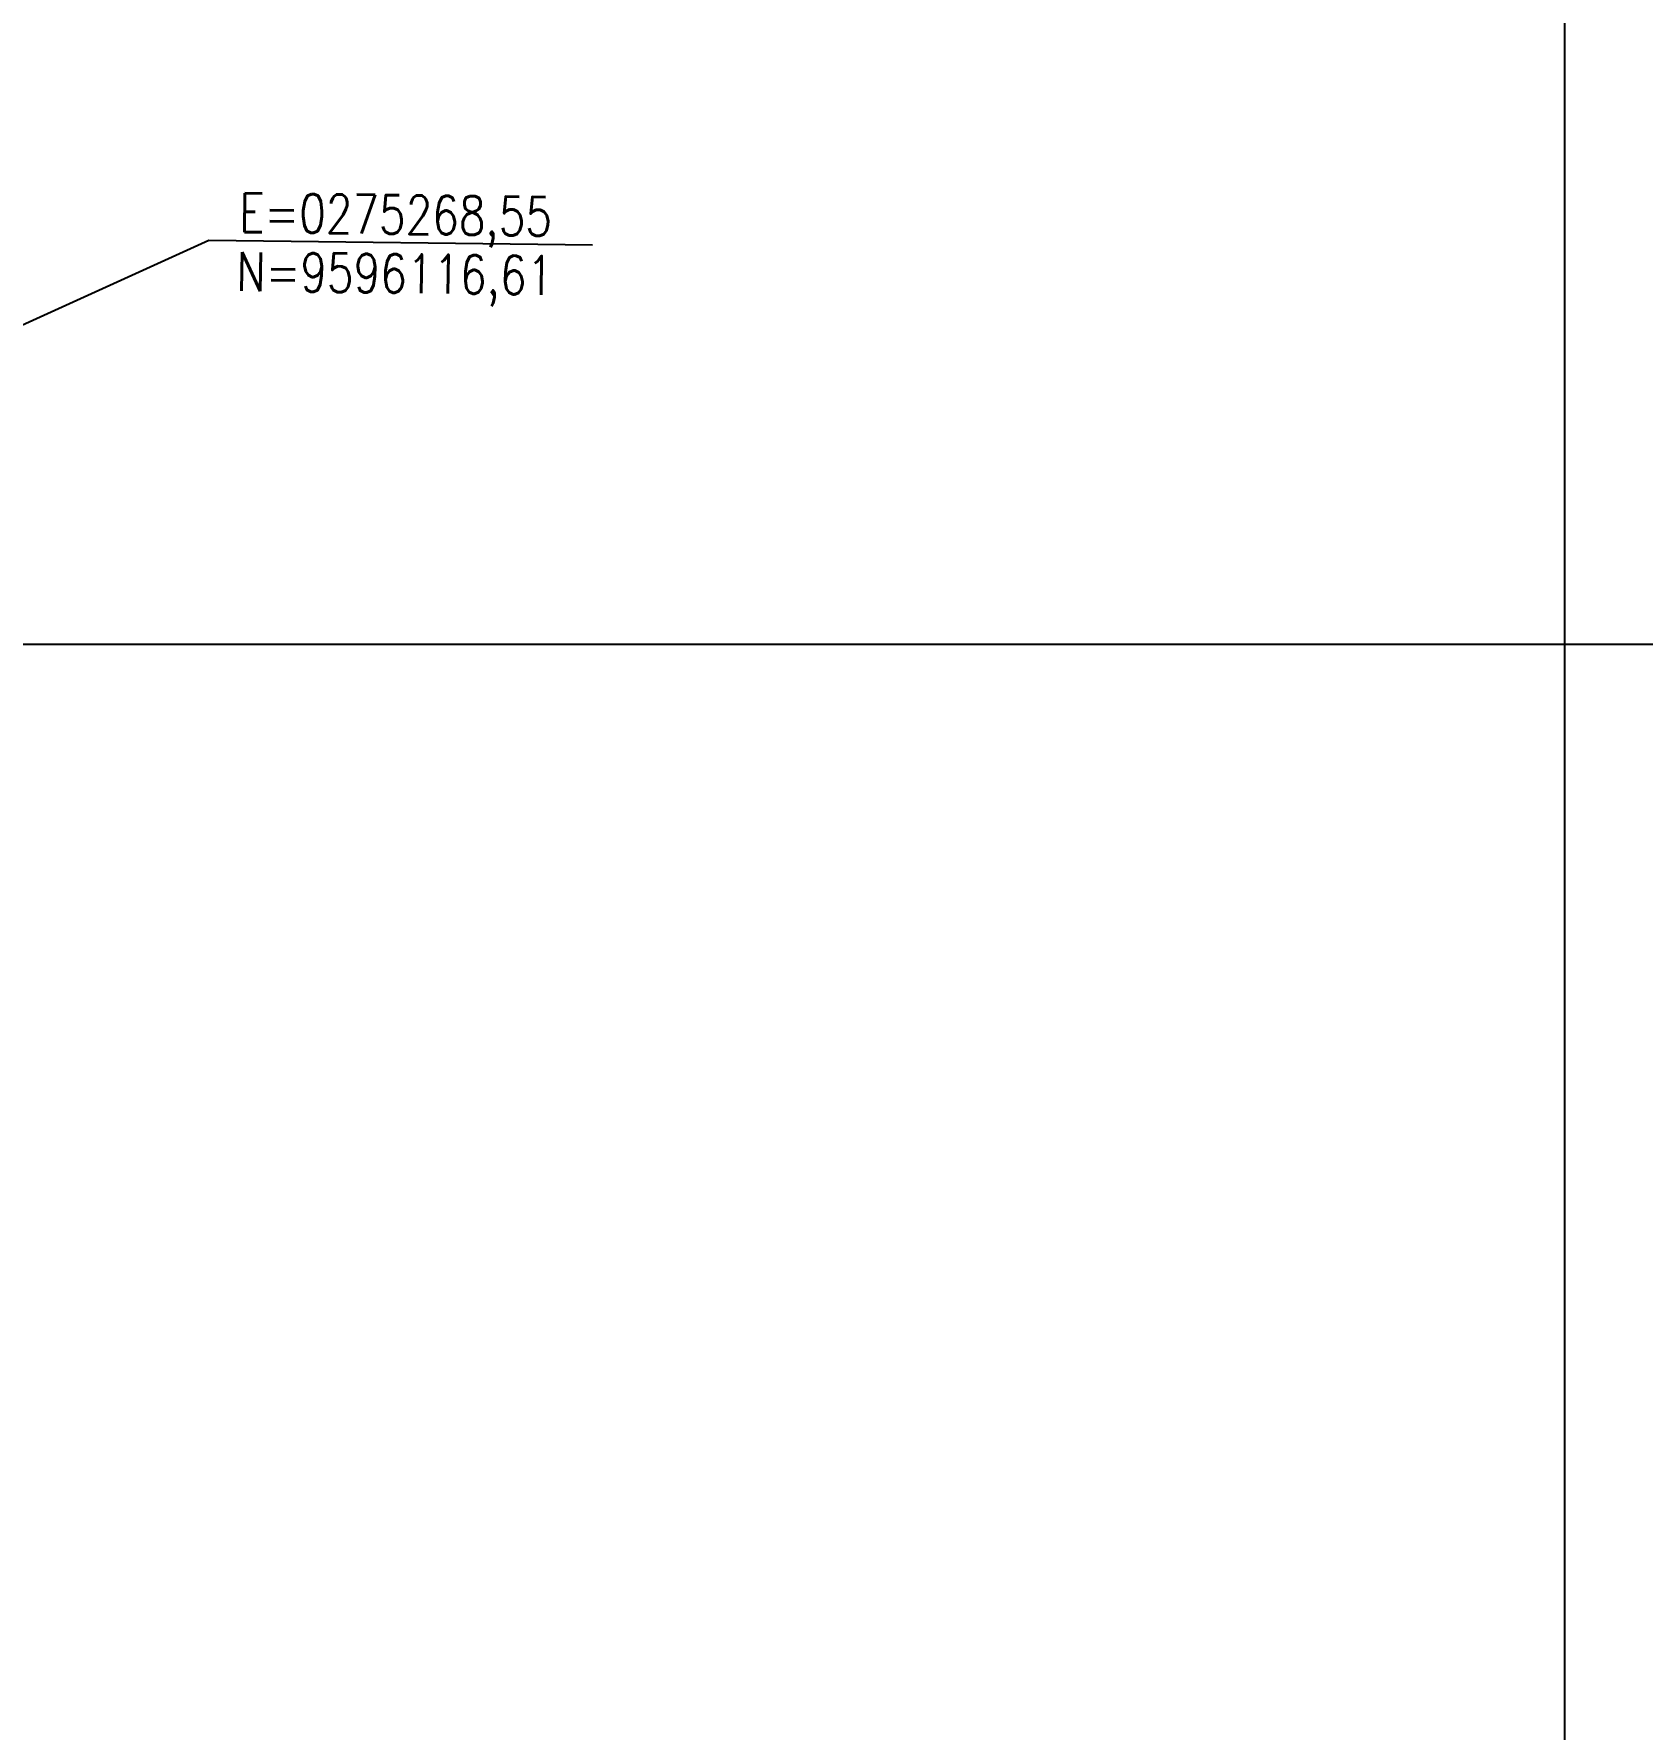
# Model space of a CAD drawing. Header units: millimetres. Extents: x 276147 to 291056, y 9594849 to 9609891.
# Drawn here: x 283570.5 to 283690.9, y 9607211.7 to 9607338.6 of the extents above; entities that cross this region are included whole.
import ezdxf
from ezdxf.enums import TextEntityAlignment as Align

# ---------------------------------------------------------------- set-up
doc = ezdxf.new("R2010")
doc.units = ezdxf.units.MM
doc.header["$LTSCALE"] = 10
doc.layers.add('LINHA02', color=8, linetype='Continuous')
doc.layers.add('Top_malha_coord', color=8, linetype='Continuous')
doc.styles.add('ROMANS', font='romans.shx', dxfattribs={"width": 0.8, "height": 4})

msp = doc.modelspace()

# ---------------------------------------------------------------- linework, layer by layer
at = {"layer": 'LINHA02'}
for p, q in [((283553.65, 9607309.53), (283583.63, 9607323.17)), ((283583.63, 9607323.17), (283612.33, 9607322.82))]:
    msp.add_line(p, q, dxfattribs=at)
at = {"layer": 'Top_malha_coord'}
for p, q in [((283685.09, 9606072.33), (283685.09, 9608906.81)), ((282470.91, 9607292.92), (284285.09, 9607292.92))]:
    msp.add_line(p, q, dxfattribs=at)

# ---------------------------------------------------------------- texts
at = {"style": 'ROMANS', "width": 0.8}
for s, p in [('E=0275268,55', (283585.92, 9607326.68)), ('N=9596116,61', (283585.71, 9607322.27))]:
    msp.add_text(s, height=2.9046, rotation=359.2617, dxfattribs=at).set_placement(p, align=Align.TOP_LEFT)

doc.saveas('drawing.dxf')
